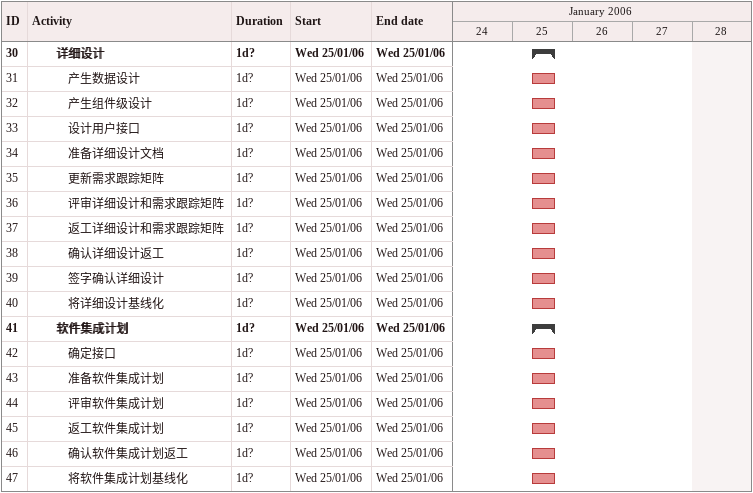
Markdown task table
| ID | Level | Task | Duration | Start | Finish |
|---|---|---|---|---|---|
| 30 | 3 | **详细设计** | 1d? | 2006-01-25 | 2006-01-25 |
| 31 | 4 | 产生数据设计 | 1d? | 2006-01-25 | 2006-01-25 |
| 32 | 4 | 产生组件级设计 | 1d? | 2006-01-25 | 2006-01-25 |
| 33 | 4 | 设计用户接口 | 1d? | 2006-01-25 | 2006-01-25 |
| 34 | 4 | 准备详细设计文档 | 1d? | 2006-01-25 | 2006-01-25 |
| 35 | 4 | 更新需求跟踪矩阵 | 1d? | 2006-01-25 | 2006-01-25 |
| 36 | 4 | 评审详细设计和需求跟踪矩阵 | 1d? | 2006-01-25 | 2006-01-25 |
| 37 | 4 | 返工详细设计和需求跟踪矩阵 | 1d? | 2006-01-25 | 2006-01-25 |
| 38 | 4 | 确认详细设计返工 | 1d? | 2006-01-25 | 2006-01-25 |
| 39 | 4 | 签字确认详细设计 | 1d? | 2006-01-25 | 2006-01-25 |
| 40 | 4 | 将详细设计基线化 | 1d? | 2006-01-25 | 2006-01-25 |
| 41 | 3 | **软件集成计划** | 1d? | 2006-01-25 | 2006-01-25 |
| 42 | 4 | 确定接口 | 1d? | 2006-01-25 | 2006-01-25 |
| 43 | 4 | 准备软件集成计划 | 1d? | 2006-01-25 | 2006-01-25 |
| 44 | 4 | 评审软件集成计划 | 1d? | 2006-01-25 | 2006-01-25 |
| 45 | 4 | 返工软件集成计划 | 1d? | 2006-01-25 | 2006-01-25 |
| 46 | 4 | 确认软件集成计划返工 | 1d? | 2006-01-25 | 2006-01-25 |
| 47 | 4 | 将软件集成计划基线化 | 1d? | 2006-01-25 | 2006-01-25 |
